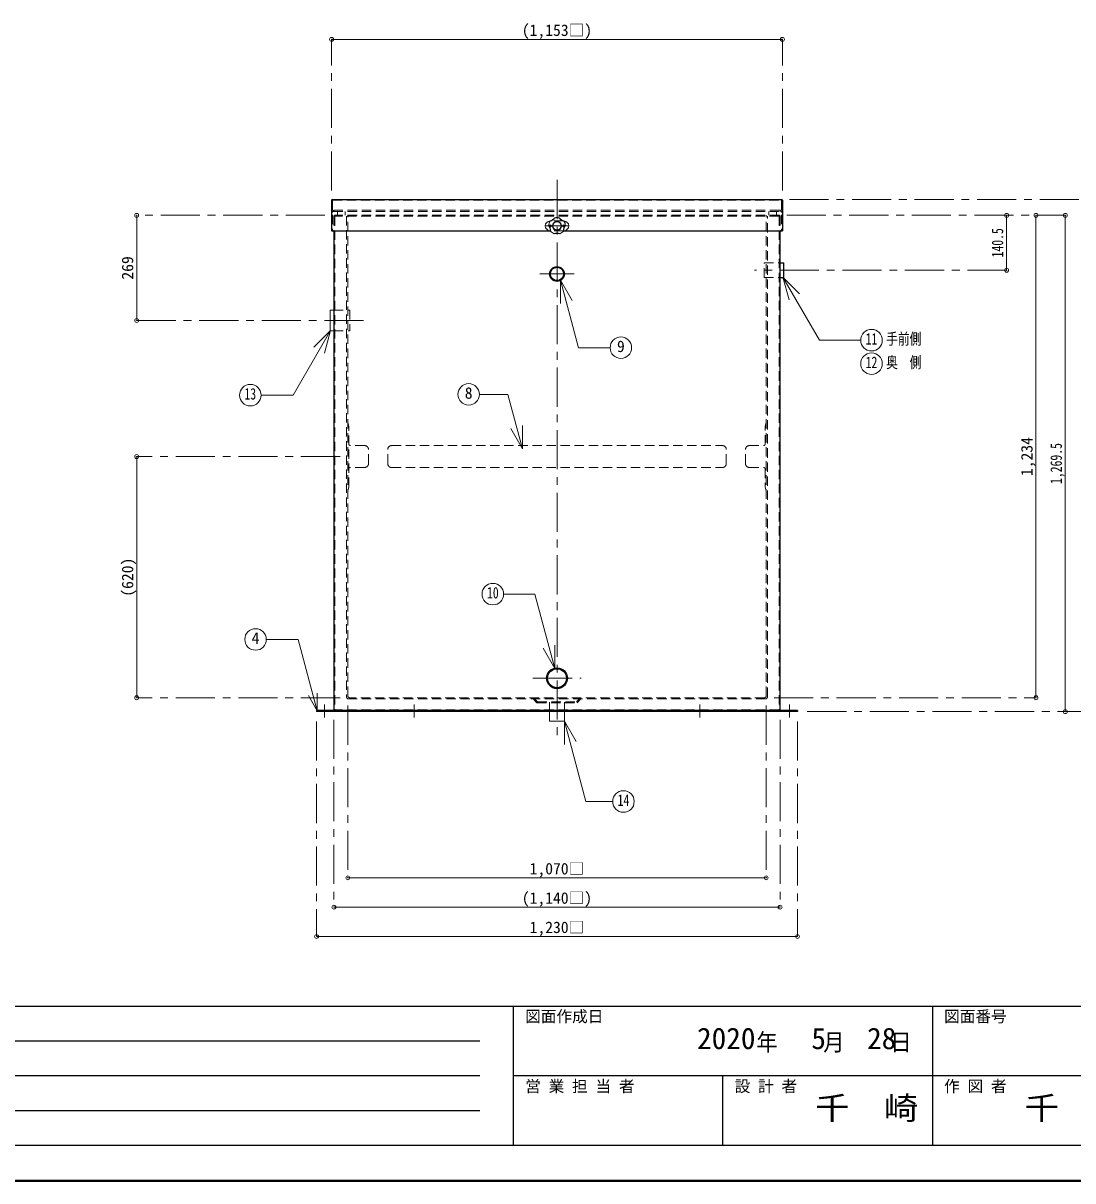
# Model space of a CAD drawing. Units: millimetres at full size, sheet at 1:20; some dimension numbers follow another scale. Extents: x -4246 to 3854, y -2716 to 2904.
# Drawn here: x -1561 to 1124, y -2716 to 245 of the extents above; entities that cross this region are included whole.
import ezdxf
from ezdxf.enums import TextEntityAlignment as Align

# ---------------------------------------------------------------- set-up
doc = ezdxf.new("R2010")
doc.units = ezdxf.units.MM
doc.header["$LTSCALE"] = 20
doc.header["$PDMODE"] = 32
doc.header["$PDSIZE"] = 10
doc.linetypes.add('CHAIN1', pattern=[8, 5, -1, 1, -1])
doc.linetypes.add('DASHED1', pattern=[1.8, 1.2, -0.6])
doc.layers.add('0-0', color=7, linetype='Continuous', lineweight=18)
doc.styles.add('ＭＳ ゴシック', font='')
doc.styles.get('ＭＳ ゴシック').set_extended_font_data('MS Gothic')

msp = doc.modelspace()

# ---------------------------------------------------------------- linework, layer by layer
at = {"layer": '0-0', "color": 4, "lineweight": 9}
for p, q in [((380.9, 203.33), (-772.1, 203.33)), ((-1270.6, -246.67), (-1270.6, -515.67)), ((954.4, -246.67), (954.4, -387.17)), ((1029.4, -1480.67), (1029.4, -246.67)), ((1104.4, -246.67), (1104.4, -1516.17)), ((-1270.6, -863.67), (-1270.6, -1480.67)), ((-730.6, -1941.17), (339.4, -1941.17)), ((374.9, -2016.17), (-766.1, -2016.17)), ((-810.6, -2091.17), (419.4, -2091.17))]:
    msp.add_line(p, q, dxfattribs=at)
at = {"layer": '0-0', "color": 4, "linetype": 'CHAIN1', "lineweight": 9}
for p, q in [((-772.1, -183.17), (-772.1, 203.33)), ((380.9, -183.17), (380.9, 203.33)), ((-195.6, -156.17), (-195.6, -1590.67)), ((398.9, -206.17), (1179.4, -206.17)), ((-789.1, -246.67), (-1270.6, -246.67)), ((391.9, -246.67), (1104.4, -246.67)), ((-227.1, -273.67), (-164.1, -273.67)), ((-151.6, -396.67), (-239.6, -396.67)), ((954.4, -387.17), (309.4, -387.17)), ((-690.6, -515.67), (-1270.6, -515.67)), ((-750.6, -863.67), (-1270.6, -863.67)), ((-257.1, -1430.67), (-134.1, -1430.67)), ((-750.6, -1480.67), (-1270.6, -1480.67)), ((-790.6, -1498.17), (-790.6, -1531.17)), ((-730.6, -1500.67), (-730.6, -1941.17)), ((-560.6, -1498.17), (-560.6, -1531.17)), ((169.4, -1498.17), (169.4, -1531.17)), ((339.4, -1500.67), (339.4, -1941.17)), ((359.4, -1480.67), (1029.4, -1480.67)), ((399.4, -1498.17), (399.4, -1531.17)), ((-766.1, -1536.67), (-766.1, -2016.17)), ((374.9, -1536.67), (374.9, -2016.17)), ((444.4, -1516.17), (1179.4, -1516.17)), ((-810.6, -1541.17), (-810.6, -2091.17)), ((419.4, -1541.17), (419.4, -2091.17))]:
    msp.add_line(p, q, dxfattribs=at)
at = {"layer": '0-0', "color": 5, "lineweight": 25}
for p, q in [((-770.1, -206.17), (378.9, -206.17)), ((380.9, -208.17), (380.9, -286.17)), ((-766.1, -286.17), (-766.1, -1511.17)), ((-178.71, -286.17), (380.9, -286.17)), ((374.9, -1511.17), (374.9, -286.17)), ((374.9, -368.17), (384.4, -368.17)), ((384.4, -406.17), (384.4, -368.17)), ((374.9, -406.17), (384.4, -406.17)), ((-810.6, -1513.17), (-810.6, -1516.17)), ((419.4, -1513.17), (-810.6, -1513.17)), ((419.4, -1516.17), (-810.6, -1516.17)), ((419.4, -1513.17), (419.4, -1516.17))]:
    msp.add_line(p, q, dxfattribs=at)
at = {"layer": '0-0', "linetype": 'DASHED1'}
for p, q in [((-770.1, -209.17), (-770.1, -286.17)), ((-769.1, -208.17), (377.9, -208.17)), ((-767.1, -236.67), (375.9, -236.67)), ((372.9, -233.67), (-764.1, -233.67)), ((-757.1, -246.67), (-757.1, -236.67)), ((365.9, -246.67), (365.9, -236.67)), ((378.9, -209.17), (378.9, -286.17)), ((-766.1, -248.67), (-766.1, -286.17)), ((372.9, -246.67), (-764.1, -246.67)), ((-764.1, -249.67), (-764.1, -1510.17)), ((371.9, -248.67), (-763.1, -248.67)), ((-733.6, -248.67), (-733.6, -1478.67)), ((-730.6, -1475.67), (-730.6, -246.67)), ((339.4, -1475.67), (339.4, -246.67)), ((342.4, -1478.67), (342.4, -248.67)), ((372.9, -249.67), (372.9, -1510.17)), ((374.9, -248.67), (374.9, -286.17)), ((-178.71, -286.17), (-212.49, -286.17)), ((334.4, -368.17), (374.9, -368.17)), ((334.4, -406.17), (334.4, -368.17)), ((334.4, -406.17), (374.9, -406.17)), ((-628.6, -881.67), (-628.6, -845.67)), ((-618.6, -835.67), (227.4, -835.67)), ((237.4, -881.67), (237.4, -845.67)), ((-618.6, -891.67), (227.4, -891.67)), ((337.4, -1483.67), (-728.6, -1483.67)), ((334.4, -1480.67), (-725.6, -1480.67)), ((371.9, -1511.17), (-763.35, -1511.17)), ((-746.1, -1511.17), (-746.1, -1513.17)), ((-567.6, -1513.17), (-567.6, -1516.17)), ((-553.6, -1513.17), (-553.6, -1516.17)), ((162.4, -1513.17), (162.4, -1516.17)), ((176.4, -1513.17), (176.4, -1516.17)), ((354.9, -1511.17), (354.9, -1513.17))]:
    msp.add_line(p, q, dxfattribs=at)
at = {"layer": '0-0', "color": 4, "linetype": 'DASHED1', "lineweight": 9}
for p, q in [((-737.1, -246.67), (-737.1, -236.67)), ((345.9, -246.67), (345.9, -236.67)), ((-179.17, -261.17), (-212.04, -261.17)), ((-215.6, -271.92), (-213.1, -270.67)), ((-215.6, -271.92), (-215.6, -275.42)), ((-213.1, -276.67), (-215.6, -275.42)), ((-213.1, -270.67), (-210.6, -271.92)), ((-210.6, -275.42), (-213.1, -276.67)), ((-210.6, -271.92), (-210.6, -275.42)), ((-178.1, -270.67), (-180.6, -271.92)), ((-180.6, -271.92), (-180.6, -275.42)), ((-180.6, -275.42), (-178.1, -276.67)), ((-175.6, -271.92), (-178.1, -270.67)), ((-178.1, -276.67), (-175.6, -275.42)), ((-175.6, -271.92), (-175.6, -275.42)), ((-172.48, -469.55), (-169.42, -474.85)), ((-766.1, -489.17), (-725.6, -489.17)), ((-725.6, -489.17), (-725.6, -542.17)), ((-766.1, -542.17), (-725.6, -542.17)), ((-730.6, -775.67), (-727.6, -785.67)), ((-727.6, -941.67), (-727.6, -785.67)), ((339.4, -775.67), (336.4, -785.67)), ((336.4, -832.67), (336.4, -785.67)), ((-687.6, -835.67), (-724.6, -835.67)), ((-677.6, -881.67), (-677.6, -845.67)), ((286.4, -881.67), (286.4, -845.67)), ((296.4, -835.67), (333.4, -835.67)), ((-687.6, -891.67), (-724.6, -891.67)), ((296.4, -891.67), (333.4, -891.67)), ((336.4, -894.67), (336.4, -941.67)), ((-730.6, -951.67), (-727.6, -941.67)), ((339.4, -951.67), (336.4, -941.67)), ((-255.6, -1480.67), (-245.6, -1490.67)), ((-245.6, -1490.67), (-145.6, -1490.67)), ((-214.6, -1516.17), (-214.6, -1490.67)), ((-176.6, -1516.17), (-176.6, -1490.67)), ((-135.6, -1480.67), (-145.6, -1490.67)), ((-134.36, -1483.67), (-144.36, -1493.67)), ((-797.6, -1513.17), (-797.6, -1516.17)), ((-783.6, -1513.17), (-783.6, -1516.17)), ((392.4, -1513.17), (392.4, -1516.17)), ((406.4, -1513.17), (406.4, -1516.17))]:
    msp.add_line(p, q, dxfattribs=at)
at = {"layer": '0-0'}
for p, q in [((-213.1, -261.17), (-212.04, -261.17)), ((-179.17, -261.17), (-178.1, -261.17)), ((-187.03, -412.35), (-157.03, -464.31)), ((-187.03, -412.35), (-187.03, -472.35)), ((-187.03, -412.35), (-140.68, -585.31)), ((382.32, -404.78), (424.75, -447.21)), ((382.32, -404.78), (397.85, -462.73)), ((382.32, -404.78), (475.47, -566.11)), ((-775.6, -489.17), (-775.6, -542.17)), ((-766.1, -489.17), (-775.6, -489.17)), ((-775.03, -541.58), (-817.46, -584)), ((-775.03, -541.58), (-790.56, -599.53)), ((-766.1, -542.17), (-775.6, -542.17)), ((-59.69, -585.31), (-140.68, -585.31)), ((581.25, -566.11), (475.47, -566.11)), ((-320.98, -704.61), (-394.04, -704.61)), ((-283.6, -844.13), (-320.98, -704.61)), ((-283.6, -844.13), (-313.6, -792.17)), ((-283.6, -844.13), (-283.6, -784.13)), ((-201.38, -1405.85), (-231.38, -1353.89)), ((-201.38, -1405.85), (-201.38, -1345.85)), ((-808.91, -1513.67), (-831.41, -1474.7)), ((-808.91, -1513.67), (-808.91, -1468.67)), ((-214.6, -1516.17), (-214.6, -1540.67)), ((-176.6, -1516.17), (-176.6, -1540.67)), ((-214.6, -1540.67), (-176.6, -1540.67)), ((-176.67, -1540.58), (-146.67, -1592.54)), ((-176.67, -1540.58), (-176.67, -1600.58)), ((-176.67, -1540.58), (-121.65, -1745.91)), ((-53.17, -1745.91), (-121.65, -1745.91))]:
    msp.add_line(p, q, dxfattribs=at)
at = {"layer": '0-0', "color": 6, "lineweight": 25}
for p, q in [((-4155.6, -2269.03), (3764.4, -2269.03)), ((-307.03, -2626.17), (-307.03, -2269.03)), ((764.4, -2269.03), (764.4, -2626.17)), ((-2249.89, -2358.32), (-392.75, -2358.32)), ((-392.75, -2447.6), (-2249.89, -2447.6)), ((3764.4, -2447.6), (-307.03, -2447.6)), ((228.68, -2626.17), (228.68, -2447.6)), ((-392.75, -2536.89), (-2249.89, -2536.89)), ((3764.4, -2626.17), (-4155.6, -2626.17))]:
    msp.add_line(p, q, dxfattribs=at)
at = {"layer": '0-0', "color": 1, "lineweight": 40}
msp.add_line((3854.4, -2716.17), (-4245.6, -2716.17), dxfattribs=at)
at = {"layer": '0-0', "color": 5, "lineweight": 25}
msp.add_lwpolyline([(-772.1, -208.17), (-772.1, -286.17), (-212.49, -286.17)], dxfattribs=at)
at = {"layer": '0-0'}
for points in [[(-775.03, -541.58), (-870.37, -706.71), (-952.45, -706.71)], [(-201.38, -1405.85), (-252.39, -1215.5), (-332.2, -1215.5)], [(-808.91, -1513.67), (-857.72, -1331.51), (-939.13, -1331.51)]]:
    msp.add_lwpolyline(points, dxfattribs=at)
at = {"layer": '0-0', "color": 4, "linetype": 'DASHED1', "lineweight": 9}
msp.add_lwpolyline([(-256.85, -1483.67), (-246.85, -1493.67), (-144.36, -1493.67)], dxfattribs=at)
at = {"layer": '0-0', "color": 4, "lineweight": 9}
msp.add_circle((-195.6, -273.67), 11.5, dxfattribs=at)
at = {"layer": '0-0'}
for centre, radius in [((-195.6, -273.67), 10.5), ((-32.19, -585.31), 27.5), ((608.75, -566.11), 27.5), ((608.75, -626.11), 27.5), ((-979.95, -706.71), 27.5), ((-421.54, -704.61), 27.5), ((-359.7, -1215.5), 27.5), ((-966.63, -1331.51), 27.5), ((-25.67, -1745.91), 27.5)]:
    msp.add_circle(centre, radius, dxfattribs=at)
at = {"layer": '0-0', "color": 4, "linetype": 'DASHED1', "lineweight": 9}
for centre in [(-213.1, -273.67), (-178.1, -273.67)]:
    msp.add_circle(centre, 1.5, dxfattribs=at)
at = {"layer": '0-0', "color": 5, "lineweight": 25}
for centre, radius in [((-195.6, -396.67), 19), ((-195.6, -396.67), 17), ((-195.6, -1430.67), 26.5), ((-195.6, -1430.67), 24.3)]:
    msp.add_circle(centre, radius, dxfattribs=at)
for centre, start, end in [((-770.1, -208.17), 90, 180), ((378.9, -208.17), 0, 90), ((-764.1, -1511.17), 180, 270), ((372.9, -1511.17), 270, 0)]:
    msp.add_arc(centre, 2, start, end, dxfattribs=at)
at = {"layer": '0-0', "linetype": 'DASHED1'}
for centre, radius, start, end in [((-769.1, -209.17), 1, 90, 180), ((-764.1, -239.67), 6, 90, 180), ((-767.1, -239.67), 3, 90, 180), ((372.9, -239.67), 6, 0, 90), ((375.9, -239.67), 3, 0, 90), ((377.9, -209.17), 1, 0, 90), ((-764.1, -248.67), 2, 90, 180), ((-763.1, -249.67), 1, 90, 180), ((371.9, -249.67), 1, 0, 90), ((372.9, -248.67), 2, 0, 90), ((-618.6, -845.67), 10, 90, 180), ((227.4, -845.67), 10, 0, 90), ((-618.6, -881.67), 10, 180, 270), ((227.4, -881.67), 10, 270, 0), ((-728.6, -1478.67), 5, 180, 270), ((-725.6, -1475.67), 5, 180, 270), ((334.4, -1475.67), 5, 270, 0), ((337.4, -1478.67), 5, 270, 0), ((-763.1, -1510.17), 1, 180, 270), ((371.9, -1510.17), 1, 270, 0)]:
    msp.add_arc(centre, radius, start, end, dxfattribs=at)
at = {"layer": '0-0'}
for centre, radius, start, end in [((-213.1, -273.67), 12.5, 90, 270), ((-195.6, -273.67), 21.5, 146.5, 177.5), ((-195.6, -273.67), 21, 146.5, 177.5), ((-224.44, -233.98), 29.89, 291.41115, 320.58885), ((-217.35, -243.73), 18.83, 283.0119, 328.9881), ((-195.6, -273.67), 21.5, 74.5, 105.5), ((-195.6, -273.67), 21, 74.5, 105.5), ((-173.85, -243.73), 18.83, 211.0119, 256.9881), ((-166.76, -233.98), 29.89, 219.41115, 248.58885), ((-178.1, -273.67), 12.5, 270, 90), ((-195.6, -273.67), 21, 2.5, 33.5), ((-195.6, -273.67), 21.5, 2.5, 33.5), ((-242.27, -288.84), 29.89, 3.41115, 32.58885), ((-230.8, -285.11), 18.83, 355.0119, 40.9881), ((-195.6, -273.67), 21.5, 218.5, 249.5), ((-195.6, -273.67), 21, 218.5, 249.5), ((-195.6, -322.74), 29.89, 75.41115, 104.58885), ((-195.6, -310.68), 18.83, 67.0119, 112.9881), ((-195.6, -273.67), 21, 290.5, 321.5), ((-195.6, -273.67), 21.5, 290.5, 321.5), ((-160.41, -285.11), 18.83, 139.0119, 184.9881), ((-148.94, -288.84), 29.89, 147.41115, 176.58885)]:
    msp.add_arc(centre, radius, start, end, dxfattribs=at)
at = {"layer": '0-0', "color": 4, "linetype": 'DASHED1', "lineweight": 9}
for centre, radius, start, end in [((-724.6, -832.67), 3, 180, 270), ((-687.6, -845.67), 10, 0, 90), ((296.4, -845.67), 10, 90, 180), ((333.4, -832.67), 3, 270, 0), ((-687.6, -881.67), 10, 270, 0), ((296.4, -881.67), 10, 180, 270), ((-724.6, -894.67), 3, 90, 180), ((333.4, -894.67), 3, 0, 90)]:
    msp.add_arc(centre, radius, start, end, dxfattribs=at)
at = {"layer": '0-0', "color": 1}
for p in [(-772.1, 203.33), (380.9, 203.33), (-1270.6, -246.67), (954.4, -246.67), (1029.4, -246.67), (1104.4, -246.67), (954.4, -387.17), (-1270.6, -515.67), (-1270.6, -863.67), (-1270.6, -1480.67), (1029.4, -1480.67), (1104.4, -1516.17), (-730.6, -1941.17), (339.4, -1941.17), (-766.1, -2016.17), (374.9, -2016.17), (-810.6, -2091.17), (419.4, -2091.17)]:
    msp.add_point(p, dxfattribs=at)

# ---------------------------------------------------------------- texts
at = {"layer": '0-0', "style": 'ＭＳ ゴシック'}
for s, height, p in [('(1,153□)', 29.33, (-285.6, 203.33)), ('9', 29.33, (-42.19, -605.31)), ('8', 29.33, (-431.54, -724.61)), ('4', 29.33, (-976.63, -1351.51)), ('1,070□', 29.33, (-265.6, -1941.17)), ('(1,140□)', 29.33, (-285.6, -2016.17)), ('1,230□', 29.33, (-265.6, -2091.17)), ('図面作成日', 29.33, (-277.03, -2319.03)), ('図面番号', 29.33, (794.4, -2319.03)), ('2020', 54.99, (162.4, -2395.82)), ('5', 54.99, (454.9, -2395.82)), ('28', 54.99, (597.4, -2395.82)), ('営 業 担 当 者', 29.33, (-277.03, -2497.6)), ('設 計 者', 29.33, (258.68, -2497.6)), ('作 図 者', 29.33, (794.4, -2497.6))]:
    msp.add_text(s, height=height, dxfattribs=at).set_placement(p, align=Align.BOTTOM_LEFT)
at = {"layer": '0-0', "style": 'ＭＳ ゴシック', "width": 0.75}
for s, p in [('140.5', (954.4, -354.42)), ('1,269.5', (1104.4, -933.92))]:
    msp.add_text(s, height=29.33, rotation=90, dxfattribs=at).set_placement(p, align=Align.BOTTOM_LEFT)
at = {"layer": '0-0', "style": 'ＭＳ ゴシック'}
for s, p in [('269', (-1270.6, -411.17)), ('1,234', (1029.4, -913.67)), ('(620)', (-1270.6, -1222.17))]:
    msp.add_text(s, height=29.33, rotation=90, dxfattribs=at).set_placement(p, align=Align.BOTTOM_LEFT)
for s, height, width, p in [('11', 29.33, 0.75, (593.75, -586.11)), ('手前側', 29.33, 0.75, (646.25, -586.11)), ('12', 29.33, 0.75, (593.75, -646.11)), ('奥\u3000側', 29.33, 0.75, (646.25, -646.11)), ('13', 29.33, 0.75, (-994.95, -726.71)), ('10', 29.33, 0.75, (-374.7, -1235.5)), ('14', 29.33, 0.75, (-40.67, -1765.91)), ('千\u3000崎', 58.65, 1.1, (464.4, -2576.89)), ('千\u3000崎', 58.65, 1.1, (1000.11, -2576.89))]:
    msp.add_text(s, height=height, dxfattribs=dict(at, width=width)).set_placement(p, align=Align.BOTTOM_LEFT)
at = {"layer": '0-0', "insert": (314.4, -2388.32), "char_height": 43.99, "attachment_point": 7, "style": 'ＭＳ ゴシック'}
msp.add_mtext('\\T1.27;\\W0.9;年\\~\\~\\~月\\~\\~\\~日', dxfattribs=at)

doc.saveas('drawing.dxf')
